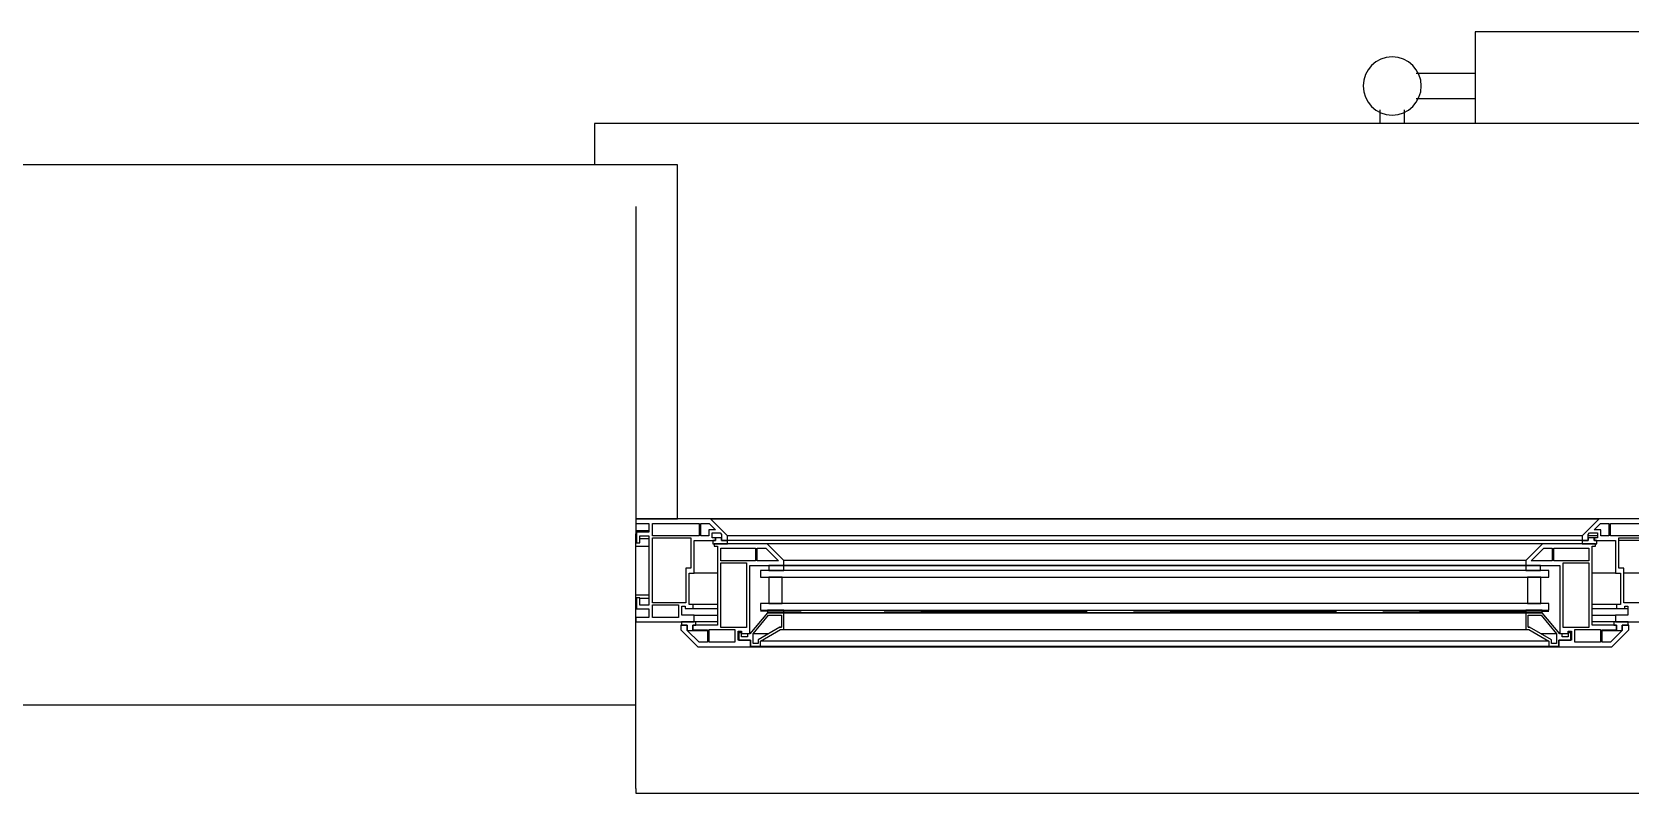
# Model space of a CAD drawing. Extents: x 16 to 12095, y 7 to 11460.
# Drawn here: x 570 to 1532, y 7 to 465 of the extents above; entities that cross this region are included whole.
import ezdxf

# ---------------------------------------------------------------- set-up
doc = ezdxf.new("R2010")
doc.units = 0
doc.linetypes.add('ELEVATION_SWINGS', pattern=[150, 100, -50])
for name, color, linetype in [('A-GLAZ', 151, 'CONTINUOUS'), ('A-GLAZ-1', 151, 'ELEVATION_SWINGS'), ('A-WALL-1', 7, 'CONTINUOUS'), ('A-WALL-FNSH-1', 7, 'CONTINUOUS'), ('P-SANR-FIXT', 6, 'CONTINUOUS')]:
    doc.layers.add(name, color=color, linetype=linetype)

msp = doc.modelspace()

# ---------------------------------------------------------------- linework, layer by layer
at = {"layer": 'A-GLAZ'}
for p, q in [((2768.51, 409.88), (908.51, 409.88)), ((908.51, 409.88), (908.51, 384.88)), ((958.51, 384.88), (933.51, 384.88)), ((958.51, 171.88), (958.51, 384.88)), ((933.51, 359.88), (933.51, 171.88)), ((933.51, 262.88), (933.51, 162.88)), ((933.51, 171.88), (958.51, 171.88)), ((2743.51, 171.88), (933.51, 171.88)), ((933.51, 169.04), (941.31, 169.04)), ((933.51, 164.88), (941.31, 164.88)), ((941.31, 163.84), (933.81, 163.84)), ((933.81, 163.84), (933.81, 157.38)), ((941.31, 169.04), (941.31, 163.84)), ((943.43, 161.58), (943.43, 169.18)), ((943.43, 169.18), (971.51, 169.18)), ((978.37, 171.88), (958.51, 171.88)), ((971.51, 169.18), (971.51, 161.58)), ((972.51, 161.58), (972.51, 169.18)), ((972.51, 169.18), (977.58, 169.18)), ((981.4, 165.36), (977.29, 165.36)), ((977.29, 165.36), (977.29, 161.58)), ((977.58, 169.18), (981.4, 165.36)), ((988.51, 161.74), (978.37, 171.88)), ((978.37, 171.88), (1513.03, 171.88)), ((979.29, 160.38), (979.29, 163.48)), ((979.29, 163.48), (984.09, 163.48)), ((984.09, 163.48), (985.03, 162.54)), ((1513.03, 171.88), (1502.89, 161.74)), ((1506.37, 162.54), (1507.32, 163.48)), ((1507.32, 163.48), (1512.11, 163.48)), ((1510, 165.36), (1513.82, 169.18)), ((1514.11, 165.36), (1510, 165.36)), ((1512.11, 163.48), (1512.11, 160.38)), ((1560.66, 171.88), (1513.03, 171.88)), ((1513.82, 169.18), (1518.89, 169.18)), ((1514.11, 161.58), (1514.11, 165.36)), ((1518.89, 169.18), (1518.89, 161.58)), ((1519.89, 161.58), (1519.89, 169.18)), ((1519.89, 169.18), (1553.8, 169.18)), ((933.51, 155.38), (941.31, 155.38)), ((933.81, 157.38), (935.91, 157.38)), ((935.91, 157.38), (935.91, 161.64)), ((935.91, 161.64), (941.31, 161.64)), ((935.91, 160.13), (941.39, 160.13)), ((941.31, 161.64), (941.31, 119.99)), ((971.51, 161.58), (943.43, 161.58)), ((943.43, 121.43), (943.43, 160.38)), ((943.43, 160.38), (966.51, 160.38)), ((966.51, 160.38), (966.51, 142.25)), ((968.51, 139.25), (968.51, 158.88)), ((968.51, 158.88), (981.26, 158.88)), ((977.29, 161.58), (972.51, 161.58)), ((981.26, 160.38), (979.29, 160.38)), ((981.26, 158.88), (979.76, 158.88)), ((979.76, 158.88), (979.76, 156.88)), ((979.76, 156.88), (988.51, 156.88)), ((980.51, 156.88), (980.51, 155.38)), ((1012.37, 156.88), (980.51, 156.88)), ((980.51, 155.38), (982.51, 155.38)), ((985.03, 160.38), (981.26, 160.38)), ((981.26, 160.38), (981.26, 158.88)), ((981.26, 158.88), (981.26, 160.38)), ((982.51, 155.38), (982.51, 107.88)), ((984.51, 146.58), (984.51, 154.18)), ((984.51, 154.18), (1005.51, 154.18)), ((985.03, 162.54), (985.03, 158.88)), ((985.03, 158.88), (985.03, 160.38)), ((988.51, 158.88), (985.03, 158.88)), ((985.03, 158.88), (988.51, 158.88)), ((988.51, 158.88), (988.51, 161.74)), ((1502.89, 161.74), (988.51, 161.74)), ((988.51, 156.88), (988.51, 158.88)), ((1502.85, 158.88), (988.51, 158.88)), ((1502.85, 158.88), (988.51, 158.88)), ((1005.51, 154.18), (1005.51, 146.58)), ((1006.51, 146.58), (1006.51, 154.18)), ((1006.51, 154.18), (1011.58, 154.18)), ((1011.58, 154.18), (1019.18, 146.58)), ((1022.51, 146.74), (1012.37, 156.88)), ((1478.98, 156.88), (1012.37, 156.88)), ((1478.98, 156.88), (1468.85, 146.74)), ((1472.17, 146.58), (1479.77, 154.18)), ((1510.85, 156.88), (1478.98, 156.88)), ((1479.77, 154.18), (1484.85, 154.18)), ((1484.85, 154.18), (1484.85, 146.58)), ((1485.85, 146.58), (1485.85, 154.18)), ((1485.85, 154.18), (1506.85, 154.18)), ((1502.85, 158.88), (1502.85, 156.88)), ((1506.33, 158.88), (1502.85, 158.88)), ((1502.85, 156.88), (1511.59, 156.88)), ((1502.89, 161.74), (1502.89, 158.88)), ((1502.89, 158.88), (1506.37, 158.88)), ((1510.09, 160.38), (1506.33, 160.38)), ((1506.33, 160.38), (1506.33, 158.88)), ((1506.37, 158.88), (1506.37, 162.54)), ((1512.11, 161.74), (1506.37, 161.74)), ((1506.85, 154.18), (1506.85, 146.58)), ((1508.85, 107.88), (1508.85, 155.38)), ((1508.85, 155.38), (1510.85, 155.38)), ((1510.09, 158.88), (1510.09, 160.38)), ((1511.59, 158.88), (1510.09, 158.88)), ((1512.11, 160.38), (1510.14, 160.38)), ((1510.14, 160.38), (1510.14, 158.88)), ((1510.14, 158.88), (1522.89, 158.88)), ((1510.85, 155.38), (1510.85, 156.88)), ((1511.59, 156.88), (1511.59, 158.88)), ((1518.89, 161.74), (1514.11, 161.74)), ((1518.89, 161.58), (1514.11, 161.58)), ((1553.8, 161.74), (1519.89, 161.74)), ((1553.8, 161.58), (1519.89, 161.58)), ((1522.89, 158.88), (1522.89, 139.25)), ((1524.89, 142.25), (1524.89, 160.38)), ((1524.89, 160.38), (1548.8, 160.38)), ((1548.8, 158.88), (1524.89, 158.88)), ((1005.51, 146.58), (984.51, 146.58)), ((984.51, 106.43), (984.51, 145.38)), ((984.51, 145.38), (1000.01, 145.38)), ((1000.01, 145.38), (1000.01, 106.43)), ((1019.18, 146.58), (1006.51, 146.58)), ((1022.51, 143.88), (1022.51, 146.74)), ((1468.85, 146.74), (1022.51, 146.74)), ((1468.85, 146.74), (1468.85, 143.88)), ((1484.85, 146.58), (1472.17, 146.58)), ((1506.85, 146.58), (1485.85, 146.58)), ((1491.35, 106.43), (1491.35, 145.38)), ((1491.35, 145.38), (1506.85, 145.38)), ((1506.85, 145.38), (1506.85, 106.43)), ((966.51, 142.25), (963.51, 142.25)), ((963.51, 142.25), (963.51, 121.43)), ((965.51, 120.39), (965.51, 139.25)), ((965.51, 139.25), (968.51, 139.25)), ((982.51, 139.25), (968.51, 139.25)), ((1002.01, 102.89), (1002.01, 143.88)), ((1002.01, 143.88), (1022.51, 143.88)), ((1482.85, 140.88), (1008.51, 140.88)), ((1008.51, 140.88), (1008.51, 136.88)), ((1008.51, 136.88), (1482.85, 136.88)), ((1013.51, 143.88), (1013.51, 140.88)), ((1022.51, 143.88), (1013.51, 143.88)), ((1013.51, 140.88), (1022.51, 140.88)), ((1013.51, 136.88), (1013.51, 120.88)), ((1021.51, 136.88), (1013.51, 136.88)), ((1021.51, 120.88), (1021.51, 136.88)), ((1022.51, 140.88), (1022.51, 143.88)), ((1468.84, 143.88), (1022.51, 143.88)), ((1022.51, 143.88), (1468.84, 143.88)), ((1477.84, 143.88), (1468.84, 143.88)), ((1468.84, 143.88), (1468.84, 140.88)), ((1468.84, 140.88), (1477.84, 140.88)), ((1468.85, 143.88), (1489.35, 143.88)), ((1477.85, 136.88), (1469.85, 136.88)), ((1469.85, 136.88), (1469.85, 120.88)), ((1477.84, 140.88), (1477.84, 143.88)), ((1477.85, 120.88), (1477.85, 136.88)), ((1482.85, 136.88), (1482.85, 140.88)), ((1489.35, 143.88), (1489.35, 102.89)), ((1522.89, 139.25), (1508.85, 139.25)), ((1522.89, 139.25), (1525.89, 139.25)), ((1527.89, 142.25), (1524.89, 142.25)), ((1525.89, 139.25), (1525.89, 120.39)), ((1527.89, 121.43), (1527.89, 142.25)), ((1545.8, 139.25), (1527.89, 139.25)), ((933.51, 126.08), (941.31, 126.08)), ((935.91, 124.38), (933.81, 124.38)), ((933.81, 124.38), (933.81, 117.78)), ((933.81, 117.78), (941.31, 117.78)), ((935.91, 119.99), (935.91, 124.38)), ((935.91, 124.08), (941.31, 124.08)), ((941.31, 119.99), (935.91, 119.99)), ((941.31, 117.78), (941.31, 112.58)), ((963.51, 121.43), (943.43, 121.43)), ((943.43, 112.58), (943.43, 120.23)), ((943.43, 120.23), (959.01, 120.23)), ((959.01, 120.23), (959.01, 112.58)), ((961.01, 113.88), (961.01, 119.39)), ((961.01, 119.39), (963.01, 119.39)), ((963.01, 119.39), (963.01, 117.89)), ((963.01, 117.89), (968.01, 117.89)), ((968.01, 120.39), (965.51, 120.39)), ((968.01, 117.89), (968.01, 120.39)), ((982.51, 120.39), (968.01, 120.39)), ((968.01, 117.89), (982.51, 117.89)), ((1482.85, 120.88), (1008.51, 120.88)), ((1008.51, 120.88), (1008.51, 116.88)), ((1008.51, 116.88), (1482.85, 116.88)), ((1022.51, 116.88), (1012.6, 116.88)), ((1012.6, 116.88), (1012.6, 115.38)), ((1013.51, 120.88), (1021.51, 120.88)), ((1022.51, 115.38), (1022.51, 116.88)), ((1468.84, 116.88), (1468.84, 115.38)), ((1478.76, 116.88), (1468.84, 116.88)), ((1469.85, 120.88), (1477.85, 120.88)), ((1478.76, 115.38), (1478.76, 116.88)), ((1482.85, 116.88), (1482.85, 120.88)), ((1523.39, 120.39), (1508.85, 120.39)), ((1508.85, 117.89), (1523.39, 117.89)), ((1525.89, 120.39), (1523.39, 120.39)), ((1523.39, 120.39), (1523.39, 117.89)), ((1523.39, 117.89), (1528.39, 117.89)), ((1545.8, 121.43), (1527.89, 121.43)), ((1528.39, 117.89), (1528.39, 119.39)), ((1528.39, 119.39), (1530.39, 119.39)), ((1528.39, 117.89), (1530.39, 117.89)), ((1530.39, 119.39), (1530.39, 113.88)), ((941.31, 112.58), (933.51, 112.58)), ((933.51, 112.58), (933.51, 109.88)), ((933.51, 109.88), (968.51, 109.88)), ((959.01, 112.58), (943.43, 112.58)), ((964.4, 107.88), (960.51, 107.88)), ((960.51, 107.88), (960.51, 105.02)), ((969.51, 109.88), (960.94, 109.88)), ((960.94, 109.88), (960.94, 107.88)), ((960.94, 107.88), (964.4, 107.88)), ((968.51, 113.88), (961.01, 113.88)), ((964.4, 107.88), (964.4, 104.62)), ((964.4, 104.62), (964.4, 107.88)), ((967.8, 104.62), (967.8, 107.88)), ((967.8, 107.88), (969.51, 107.88)), ((982.51, 107.88), (967.8, 107.88)), ((967.8, 107.88), (967.8, 105.18)), ((968.51, 109.88), (968.51, 113.88)), ((968.51, 113.88), (982.51, 113.88)), ((969.51, 107.88), (969.51, 109.88)), ((982.62, 109.88), (969.51, 109.88)), ((1000.01, 106.43), (984.51, 106.43)), ((1012.59, 115.38), (1002.01, 102.68)), ((1004.01, 102.74), (1013.3, 113.88)), ((1020.14, 106.78), (1007.01, 99.15)), ((1022.51, 115.38), (1012.59, 115.38)), ((1012.6, 115.38), (1022.51, 115.38)), ((1013.3, 113.88), (1021.01, 113.88)), ((1021.01, 106.78), (1020.14, 106.78)), ((1020.14, 106.78), (1021.01, 106.78)), ((1021.01, 113.88), (1021.01, 106.78)), ((1022.51, 115.38), (1468.84, 115.38)), ((1022.51, 105.28), (1022.51, 115.38)), ((1468.84, 115.38), (1022.51, 115.38)), ((1468.84, 115.38), (1478.76, 115.38)), ((1478.76, 115.38), (1468.85, 115.38)), ((1468.85, 115.38), (1468.85, 105.28)), ((1470.35, 106.78), (1470.35, 113.88)), ((1470.35, 113.88), (1478.06, 113.88)), ((1471.22, 106.78), (1470.35, 106.78)), ((1470.35, 106.78), (1471.22, 106.78)), ((1484.35, 99.15), (1471.22, 106.78)), ((1478.06, 113.88), (1487.35, 102.74)), ((1489.35, 102.68), (1478.76, 115.38)), ((1506.85, 106.43), (1491.35, 106.43)), ((1521.85, 109.88), (1508.74, 109.88)), ((1508.85, 113.88), (1522.89, 113.88)), ((1523.56, 107.88), (1508.85, 107.88)), ((1521.85, 109.88), (1521.85, 107.88)), ((1530.42, 109.88), (1521.85, 109.88)), ((1521.85, 107.88), (1523.56, 107.88)), ((1530.39, 113.88), (1522.89, 113.88)), ((1522.89, 113.88), (1522.89, 109.88)), ((1522.89, 109.88), (1550.8, 109.88)), ((1523.56, 107.88), (1523.56, 104.62)), ((1523.56, 105.18), (1523.56, 107.88)), ((1526.95, 104.62), (1526.95, 107.88)), ((1526.95, 107.88), (1530.42, 107.88)), ((1530.85, 107.88), (1526.95, 107.88)), ((1526.95, 107.88), (1526.95, 104.62)), ((1530.42, 107.88), (1530.42, 109.88)), ((1530.85, 105.02), (1530.85, 107.88)), ((960.51, 105.02), (970.65, 94.88)), ((964.4, 104.62), (967.8, 104.62)), ((971.44, 97.58), (964.4, 104.62)), ((967.8, 105.18), (976.51, 105.18)), ((967.8, 104.62), (976.59, 104.62)), ((976.51, 97.58), (971.44, 97.58)), ((976.51, 105.18), (976.51, 97.58)), ((977.51, 97.58), (977.51, 105.23)), ((977.51, 105.23), (993.01, 105.23)), ((993.01, 97.58), (977.51, 97.58)), ((993.01, 105.23), (993.01, 97.58)), ((995.01, 98.88), (995.01, 104.39)), ((995.01, 104.39), (997.01, 104.39)), ((1002.51, 98.88), (995.01, 98.88)), ((997.01, 103.39), (995.41, 103.39)), ((995.41, 103.39), (995.41, 98.88)), ((995.41, 98.88), (1002.51, 98.88)), ((997.01, 104.39), (997.01, 102.89)), ((997.01, 100.88), (997.01, 103.39)), ((997.01, 102.89), (1002.01, 102.89)), ((1000.51, 100.88), (997.01, 100.88)), ((1002.01, 102.68), (1000.51, 102.68)), ((1000.51, 102.68), (1000.51, 100.88)), ((1002.51, 94.88), (1002.51, 98.88)), ((1002.51, 98.88), (1002.51, 95.28)), ((1004.01, 96.78), (1004.01, 102.74)), ((1013.18, 102.74), (1004.01, 102.74)), ((1007.01, 96.78), (1004.01, 96.78)), ((1007.01, 99.15), (1007.01, 96.78)), ((1008.51, 98.29), (1020.54, 105.28)), ((1008.51, 95.28), (1008.51, 98.29)), ((1482.85, 98.29), (1008.51, 98.29)), ((1020.54, 105.28), (1022.51, 105.28)), ((1022.51, 105.28), (1468.85, 105.28)), ((1468.85, 105.28), (1470.81, 105.28)), ((1470.81, 105.28), (1482.85, 98.29)), ((1487.35, 102.74), (1478.17, 102.74)), ((1482.85, 98.29), (1482.85, 95.28)), ((1484.35, 96.78), (1484.35, 99.15)), ((1487.35, 96.78), (1484.35, 96.78)), ((1487.35, 102.74), (1487.35, 96.78)), ((1496.35, 98.88), (1488.85, 98.88)), ((1488.85, 98.88), (1488.85, 94.88)), ((1488.85, 95.28), (1488.85, 98.88)), ((1488.85, 98.88), (1495.95, 98.88)), ((1489.35, 102.89), (1494.35, 102.89)), ((1490.85, 102.68), (1489.35, 102.68)), ((1490.85, 100.88), (1490.85, 102.68)), ((1494.35, 100.88), (1490.85, 100.88)), ((1494.35, 102.89), (1494.35, 104.39)), ((1494.35, 104.39), (1496.35, 104.39)), ((1495.95, 103.39), (1494.35, 103.39)), ((1494.35, 103.39), (1494.35, 100.88)), ((1495.95, 98.88), (1495.95, 103.39)), ((1496.35, 104.39), (1496.35, 98.88)), ((1498.35, 97.58), (1498.35, 105.23)), ((1498.35, 105.23), (1513.85, 105.23)), ((1513.85, 97.58), (1498.35, 97.58)), ((1513.85, 105.23), (1513.85, 97.58)), ((1514.77, 104.62), (1523.56, 104.62)), ((1514.85, 97.58), (1514.85, 105.18)), ((1514.85, 105.18), (1523.56, 105.18)), ((1519.92, 97.58), (1514.85, 97.58)), ((1526.95, 104.62), (1519.92, 97.58)), ((1520.71, 94.88), (1530.85, 105.02)), ((1523.56, 104.62), (1526.95, 104.62)), ((970.65, 94.88), (1002.51, 94.88)), ((1002.51, 95.28), (1008.51, 95.28)), ((1002.51, 94.88), (1488.85, 94.88)), ((1008.51, 95.28), (1482.85, 95.28)), ((1482.85, 95.28), (1488.85, 95.28)), ((1488.85, 94.88), (1520.71, 94.88)), ((933.51, 9.57), (933.51, 59.88)), ((933.51, 9.57), (933.51, 6.88)), ((933.51, 6.88), (2743.51, 6.88))]:
    msp.add_line(p, q, dxfattribs=at)
at = {"layer": 'A-GLAZ-1'}
for p, q in [((1482.85, 116.38), (1008.51, 116.38)), ((1104.92, 116.38), (1468.84, 116.38)), ((1478.76, 116.38), (1482.85, 116.38))]:
    msp.add_line(p, q, dxfattribs=at)
at = {"layer": 'A-WALL-1'}
msp.add_line((933.51, 159.88), (933.51, 162.88), dxfattribs=at)
at = {"layer": 'A-WALL-FNSH-1'}
for p, q in [((933.51, 384.88), (368.51, 384.88)), ((933.51, 59.88), (933.51, 159.88)), ((376.51, 59.88), (933.51, 59.88))]:
    msp.add_line(p, q, dxfattribs=at)
at = {"layer": 'P-SANR-FIXT'}
for p, q in [((2238.51, 464.88), (1438.51, 464.88)), ((1438.51, 464.88), (1438.51, 409.88)), ((1438.51, 439.88), (1402.91, 439.88)), ((1402.91, 424.88), (1438.51, 424.88)), ((1381.01, 417.99), (1381.01, 409.88)), ((1396.01, 409.88), (1396.01, 417.99))]:
    msp.add_line(p, q, dxfattribs=at)
for start, end in [(0, 180), (180, 0)]:
    msp.add_arc((1388.51, 432.38), 17.5, start, end, dxfattribs=at)

doc.saveas('drawing.dxf')
